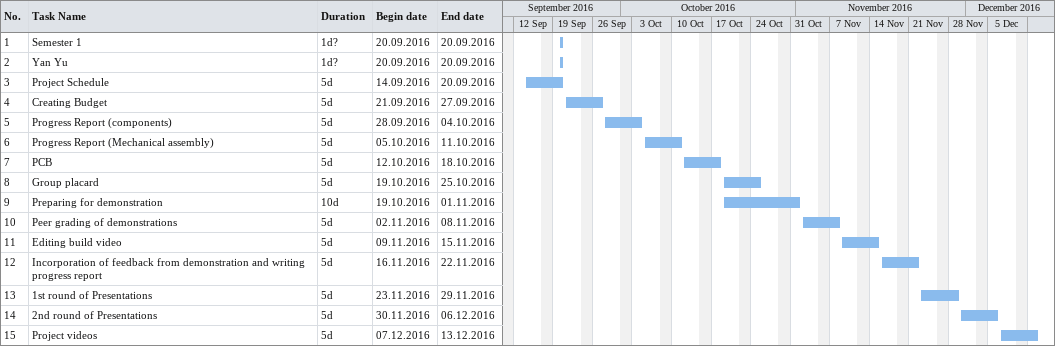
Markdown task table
| ID | Task | Duration | Start | Finish |
|---|---|---|---|---|
| 1 | Semester 1 | 1d? | 2016-09-20 | 2016-09-20 |
| 2 | Yan Yu | 1d? | 2016-09-20 | 2016-09-20 |
| 3 | Project Schedule | 5d | 2016-09-14 | 2016-09-20 |
| 4 | Creating Budget | 5d | 2016-09-21 | 2016-09-27 |
| 5 | Progress Report (components) | 5d | 2016-09-28 | 2016-10-04 |
| 6 | Progress Report (Mechanical assembly) | 5d | 2016-10-05 | 2016-10-11 |
| 7 | PCB | 5d | 2016-10-12 | 2016-10-18 |
| 8 | Group placard | 5d | 2016-10-19 | 2016-10-25 |
| 9 | Preparing for demonstration | 10d | 2016-10-19 | 2016-11-01 |
| 10 | Peer grading of demonstrations | 5d | 2016-11-02 | 2016-11-08 |
| 11 | Editing build video | 5d | 2016-11-09 | 2016-11-15 |
| 12 | Incorporation of feedback from demonstration and writing progress report | 5d | 2016-11-16 | 2016-11-22 |
| 13 | 1st round of Presentations | 5d | 2016-11-23 | 2016-11-29 |
| 14 | 2nd round of Presentations | 5d | 2016-11-30 | 2016-12-06 |
| 15 | Project videos | 5d | 2016-12-07 | 2016-12-13 |
